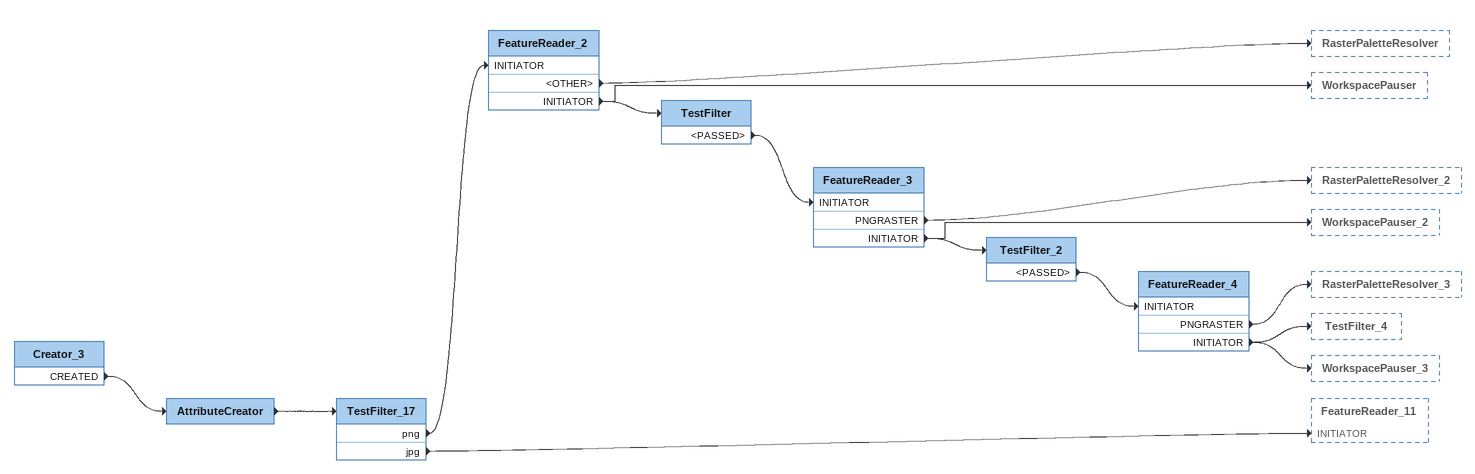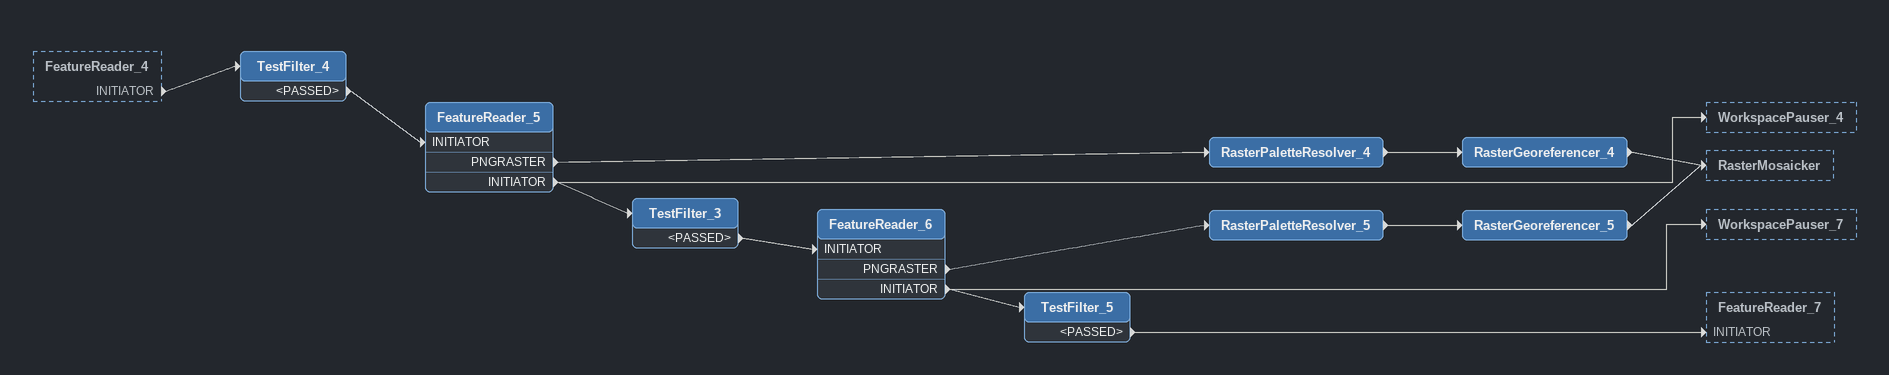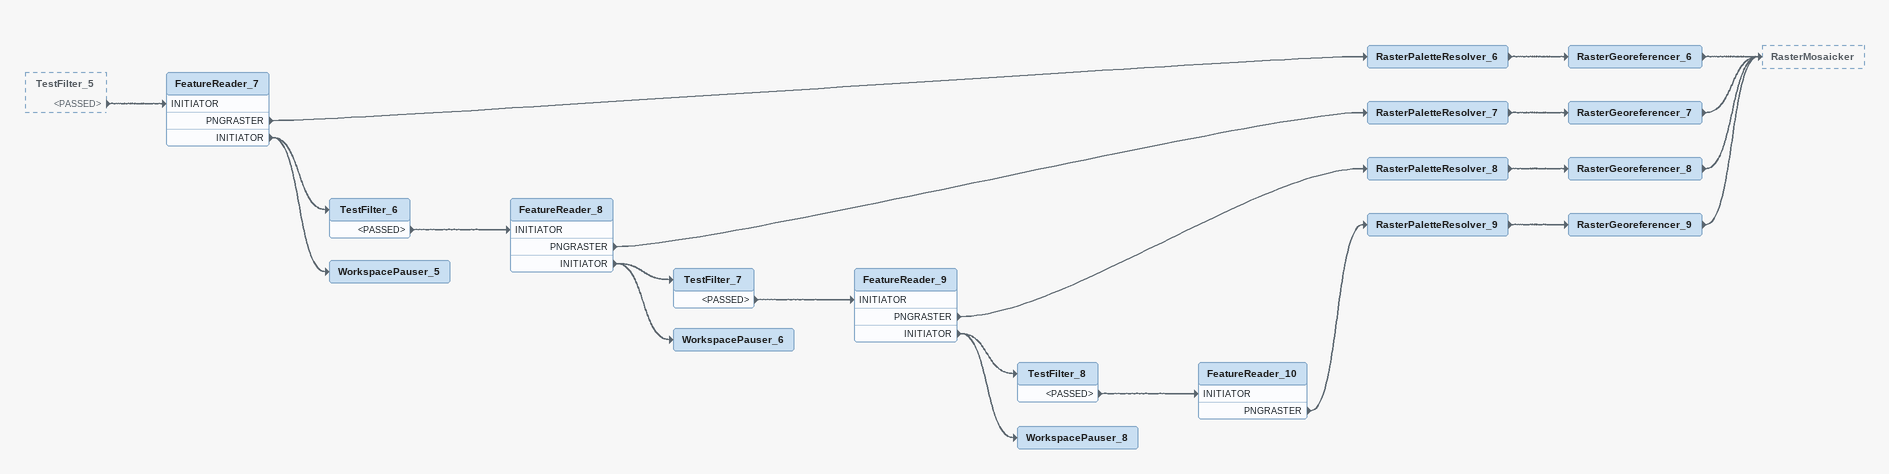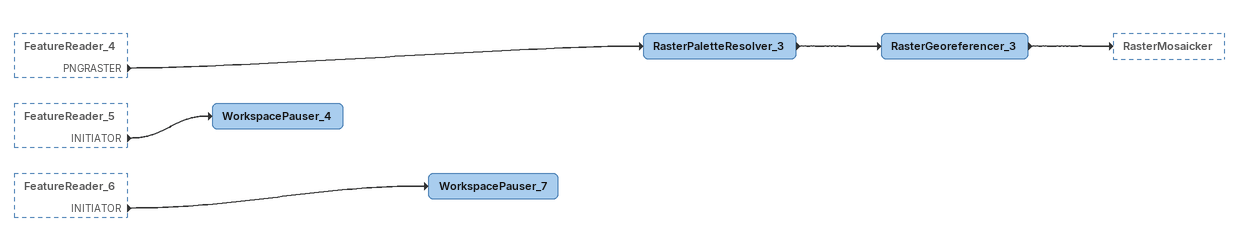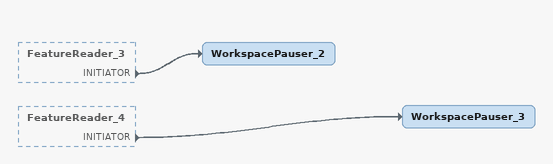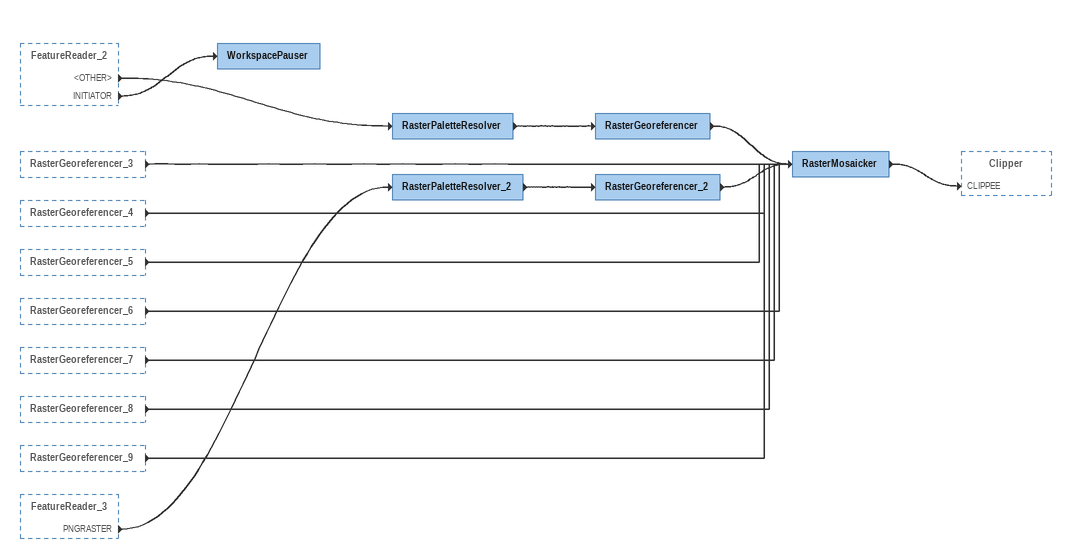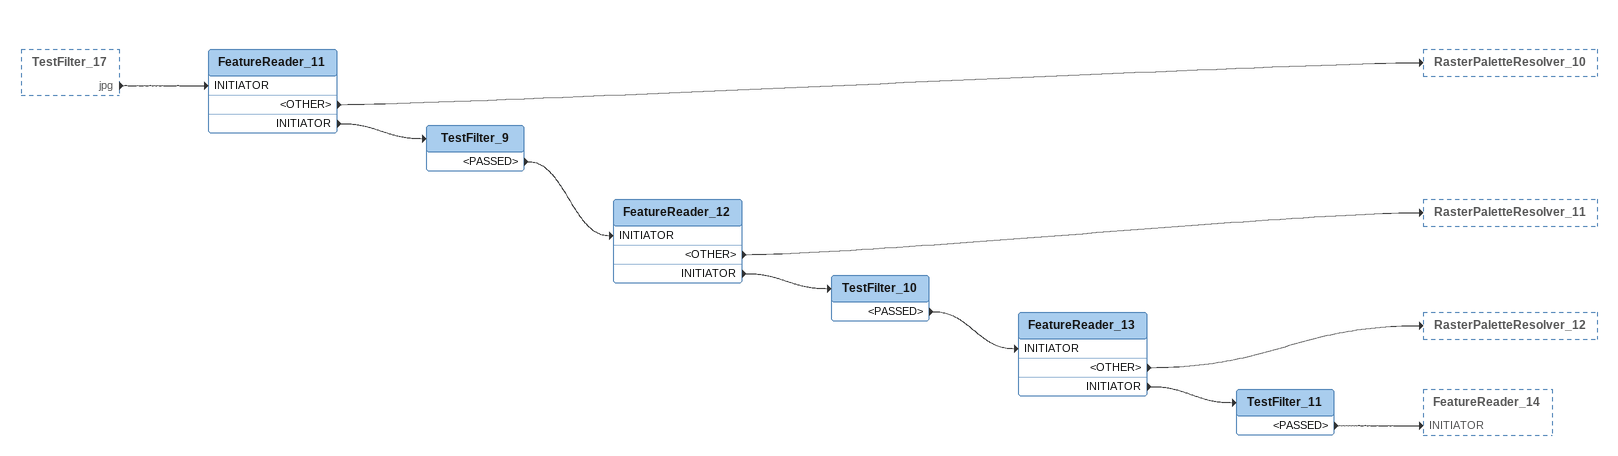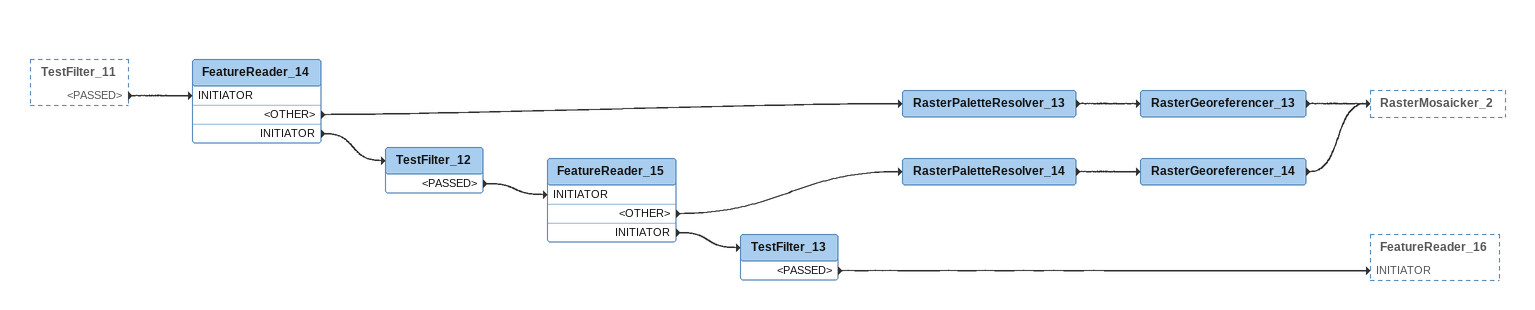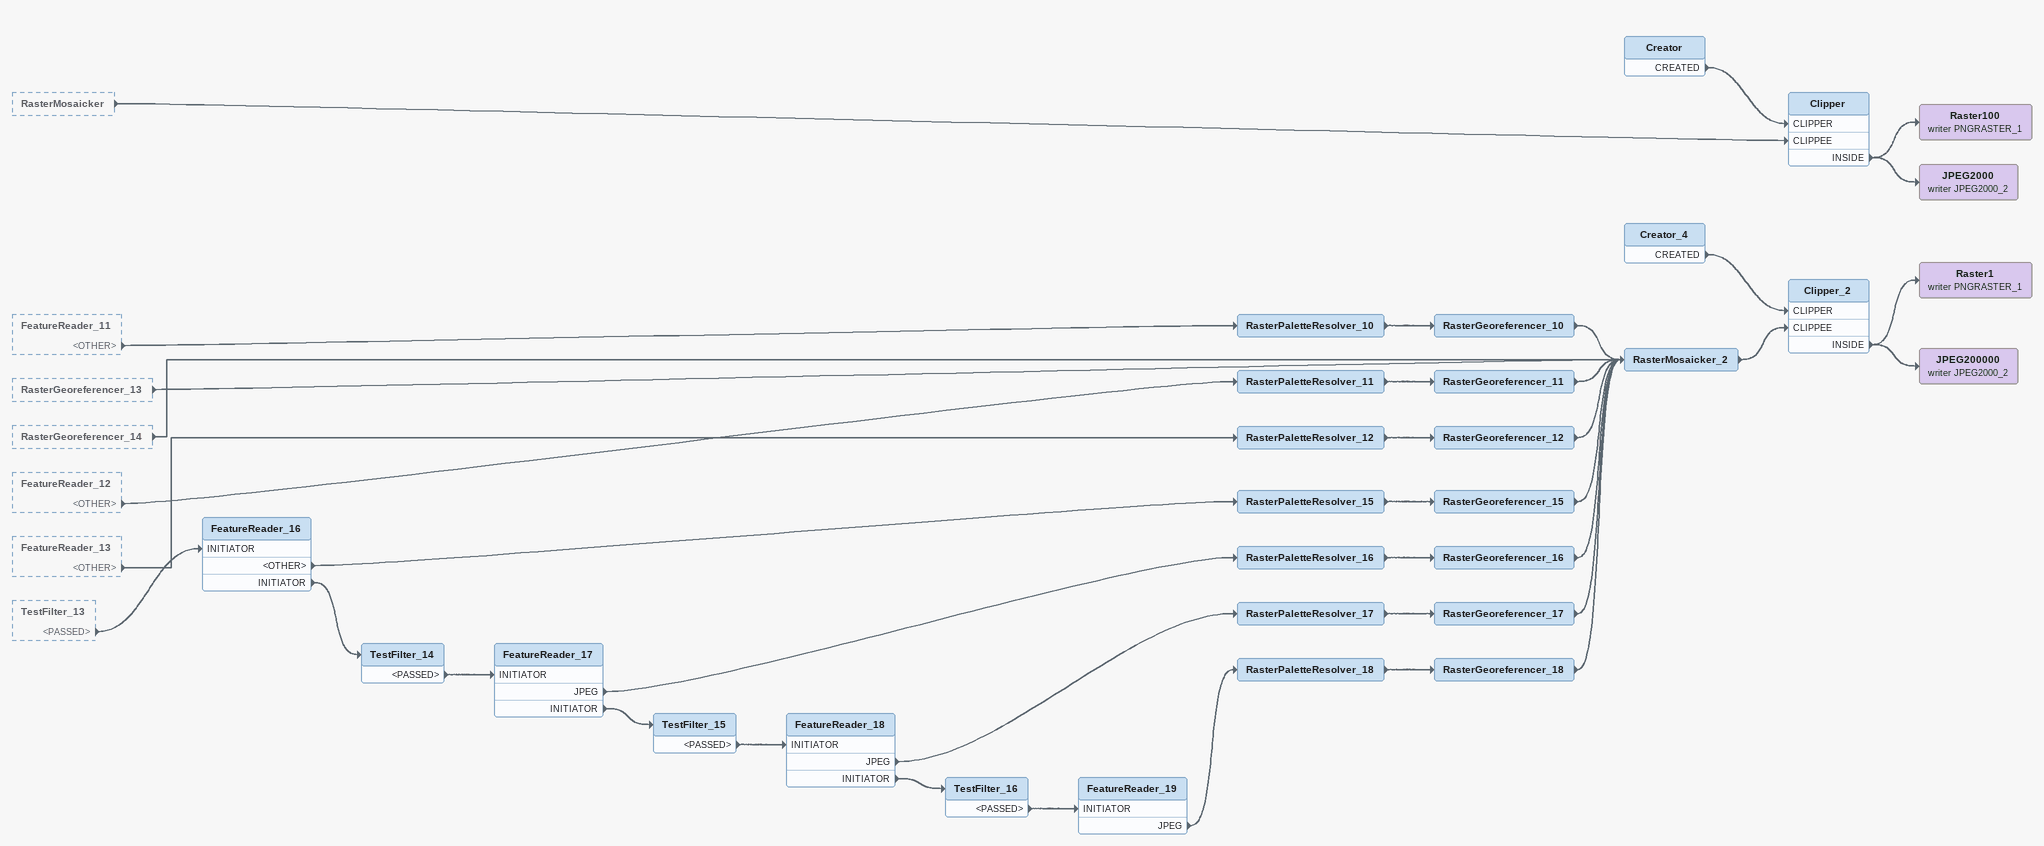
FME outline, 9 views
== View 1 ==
Creator_3
    CREATED -> AttributeCreator
AttributeCreator
    -> TestFilter_17
TestFilter_17
    png -> FeatureReader_2 [INITIATOR]
    jpg -> FeatureReader_11 [INITIATOR]
FeatureReader_2
    <OTHER> -> RasterPaletteResolver
    INITIATOR -> TestFilter
    INITIATOR -> WorkspacePauser
TestFilter
    <PASSED> -> FeatureReader_3 [INITIATOR]
FeatureReader_3
    PNGRASTER -> RasterPaletteResolver_2
    INITIATOR -> TestFilter_2
    INITIATOR -> WorkspacePauser_2
TestFilter_2
    <PASSED> -> FeatureReader_4 [INITIATOR]
FeatureReader_4
    PNGRASTER -> RasterPaletteResolver_3
    INITIATOR -> TestFilter_4
    INITIATOR -> WorkspacePauser_3

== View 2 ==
FeatureReader_4 [outside]
    INITIATOR -> TestFilter_4
TestFilter_4
    <PASSED> -> FeatureReader_5 [INITIATOR]
FeatureReader_5
    PNGRASTER -> RasterPaletteResolver_4
    INITIATOR -> TestFilter_3
    INITIATOR -> WorkspacePauser_4
RasterPaletteResolver_4
    -> RasterGeoreferencer_4
RasterGeoreferencer_4
    -> RasterMosaicker
TestFilter_3
    <PASSED> -> FeatureReader_6 [INITIATOR]
FeatureReader_6
    PNGRASTER -> RasterPaletteResolver_5
    INITIATOR -> TestFilter_5
    INITIATOR -> WorkspacePauser_7
RasterPaletteResolver_5
    -> RasterGeoreferencer_5
RasterGeoreferencer_5
    -> RasterMosaicker
TestFilter_5
    <PASSED> -> FeatureReader_7 [INITIATOR]

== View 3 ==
TestFilter_5 [outside]
    <PASSED> -> FeatureReader_7 [INITIATOR]
FeatureReader_7
    PNGRASTER -> RasterPaletteResolver_6
    INITIATOR -> TestFilter_6
    INITIATOR -> WorkspacePauser_5
RasterPaletteResolver_6
    -> RasterGeoreferencer_6
RasterGeoreferencer_6
    -> RasterMosaicker
TestFilter_6
    <PASSED> -> FeatureReader_8 [INITIATOR]
FeatureReader_8
    PNGRASTER -> RasterPaletteResolver_7
    INITIATOR -> TestFilter_7
    INITIATOR -> WorkspacePauser_6
RasterPaletteResolver_7
    -> RasterGeoreferencer_7
RasterGeoreferencer_7
    -> RasterMosaicker
TestFilter_7
    <PASSED> -> FeatureReader_9 [INITIATOR]
FeatureReader_9
    PNGRASTER -> RasterPaletteResolver_8
    INITIATOR -> TestFilter_8
    INITIATOR -> WorkspacePauser_8
RasterPaletteResolver_8
    -> RasterGeoreferencer_8
RasterGeoreferencer_8
    -> RasterMosaicker
TestFilter_8
    <PASSED> -> FeatureReader_10 [INITIATOR]
FeatureReader_10
    PNGRASTER -> RasterPaletteResolver_9
RasterPaletteResolver_9
    -> RasterGeoreferencer_9
RasterGeoreferencer_9
    -> RasterMosaicker
WorkspacePauser_8
WorkspacePauser_6
WorkspacePauser_5

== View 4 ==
FeatureReader_4 [outside]
    PNGRASTER -> RasterPaletteResolver_3
FeatureReader_5 [outside]
    INITIATOR -> WorkspacePauser_4
FeatureReader_6 [outside]
    INITIATOR -> WorkspacePauser_7
WorkspacePauser_7
WorkspacePauser_4
RasterPaletteResolver_3
    -> RasterGeoreferencer_3
RasterGeoreferencer_3
    -> RasterMosaicker

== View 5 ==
FeatureReader_3 [outside]
    INITIATOR -> WorkspacePauser_2
FeatureReader_4 [outside]
    INITIATOR -> WorkspacePauser_3
WorkspacePauser_3
WorkspacePauser_2

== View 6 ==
FeatureReader_2 [outside]
    <OTHER> -> RasterPaletteResolver
    INITIATOR -> WorkspacePauser
RasterGeoreferencer_3 [outside]
    -> RasterMosaicker
RasterGeoreferencer_4 [outside]
    -> RasterMosaicker
RasterGeoreferencer_5 [outside]
    -> RasterMosaicker
RasterGeoreferencer_6 [outside]
    -> RasterMosaicker
RasterGeoreferencer_7 [outside]
    -> RasterMosaicker
RasterGeoreferencer_8 [outside]
    -> RasterMosaicker
RasterGeoreferencer_9 [outside]
    -> RasterMosaicker
FeatureReader_3 [outside]
    PNGRASTER -> RasterPaletteResolver_2
RasterPaletteResolver_2
    -> RasterGeoreferencer_2
RasterGeoreferencer_2
    -> RasterMosaicker
WorkspacePauser
RasterPaletteResolver
    -> RasterGeoreferencer
RasterGeoreferencer
    -> RasterMosaicker
RasterMosaicker
    -> Clipper [CLIPPEE]

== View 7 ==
TestFilter_17 [outside]
    jpg -> FeatureReader_11 [INITIATOR]
FeatureReader_11
    <OTHER> -> RasterPaletteResolver_10
    INITIATOR -> TestFilter_9
TestFilter_9
    <PASSED> -> FeatureReader_12 [INITIATOR]
FeatureReader_12
    <OTHER> -> RasterPaletteResolver_11
    INITIATOR -> TestFilter_10
TestFilter_10
    <PASSED> -> FeatureReader_13 [INITIATOR]
FeatureReader_13
    <OTHER> -> RasterPaletteResolver_12
    INITIATOR -> TestFilter_11
TestFilter_11
    <PASSED> -> FeatureReader_14 [INITIATOR]

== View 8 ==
TestFilter_11 [outside]
    <PASSED> -> FeatureReader_14 [INITIATOR]
FeatureReader_14
    <OTHER> -> RasterPaletteResolver_13
    INITIATOR -> TestFilter_12
RasterPaletteResolver_13
    -> RasterGeoreferencer_13
RasterGeoreferencer_13
    -> RasterMosaicker_2
TestFilter_12
    <PASSED> -> FeatureReader_15 [INITIATOR]
FeatureReader_15
    <OTHER> -> RasterPaletteResolver_14
    INITIATOR -> TestFilter_13
RasterPaletteResolver_14
    -> RasterGeoreferencer_14
RasterGeoreferencer_14
    -> RasterMosaicker_2
TestFilter_13
    <PASSED> -> FeatureReader_16 [INITIATOR]

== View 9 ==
RasterMosaicker [outside]
    -> Clipper [CLIPPEE]
FeatureReader_11 [outside]
    <OTHER> -> RasterPaletteResolver_10
RasterGeoreferencer_13 [outside]
    -> RasterMosaicker_2
RasterGeoreferencer_14 [outside]
    -> RasterMosaicker_2
FeatureReader_12 [outside]
    <OTHER> -> RasterPaletteResolver_11
FeatureReader_13 [outside]
    <OTHER> -> RasterPaletteResolver_12
TestFilter_13 [outside]
    <PASSED> -> FeatureReader_16 [INITIATOR]
FeatureReader_16
    <OTHER> -> RasterPaletteResolver_15
    INITIATOR -> TestFilter_14
RasterPaletteResolver_15
    -> RasterGeoreferencer_15
RasterGeoreferencer_15
    -> RasterMosaicker_2
TestFilter_14
    <PASSED> -> FeatureReader_17 [INITIATOR]
FeatureReader_17
    JPEG -> RasterPaletteResolver_16
    INITIATOR -> TestFilter_15
RasterPaletteResolver_16
    -> RasterGeoreferencer_16
RasterGeoreferencer_16
    -> RasterMosaicker_2
TestFilter_15
    <PASSED> -> FeatureReader_18 [INITIATOR]
FeatureReader_18
    JPEG -> RasterPaletteResolver_17
    INITIATOR -> TestFilter_16
RasterPaletteResolver_17
    -> RasterGeoreferencer_17
RasterGeoreferencer_17
    -> RasterMosaicker_2
TestFilter_16
    <PASSED> -> FeatureReader_19 [INITIATOR]
FeatureReader_19
    JPEG -> RasterPaletteResolver_18
RasterPaletteResolver_18
    -> RasterGeoreferencer_18
RasterGeoreferencer_18
    -> RasterMosaicker_2
RasterPaletteResolver_12
    -> RasterGeoreferencer_12
RasterGeoreferencer_12
    -> RasterMosaicker_2
RasterPaletteResolver_11
    -> RasterGeoreferencer_11
RasterGeoreferencer_11
    -> RasterMosaicker_2
RasterPaletteResolver_10
    -> RasterGeoreferencer_10
RasterGeoreferencer_10
    -> RasterMosaicker_2
RasterMosaicker_2
    -> Clipper_2 [CLIPPEE]
Creator
    CREATED -> Clipper [CLIPPER]
Clipper
    INSIDE -> JPEG2000 (writer JPEG2000_2)
    INSIDE -> Raster100 (writer PNGRASTER_1)
Raster100 (writer PNGRASTER_1)
JPEG2000 (writer JPEG2000_2)
Creator_4
    CREATED -> Clipper_2 [CLIPPER]
Clipper_2
    INSIDE -> JPEG200000 (writer JPEG2000_2)
    INSIDE -> Raster1 (writer PNGRASTER_1)
Raster1 (writer PNGRASTER_1)
JPEG200000 (writer JPEG2000_2)
